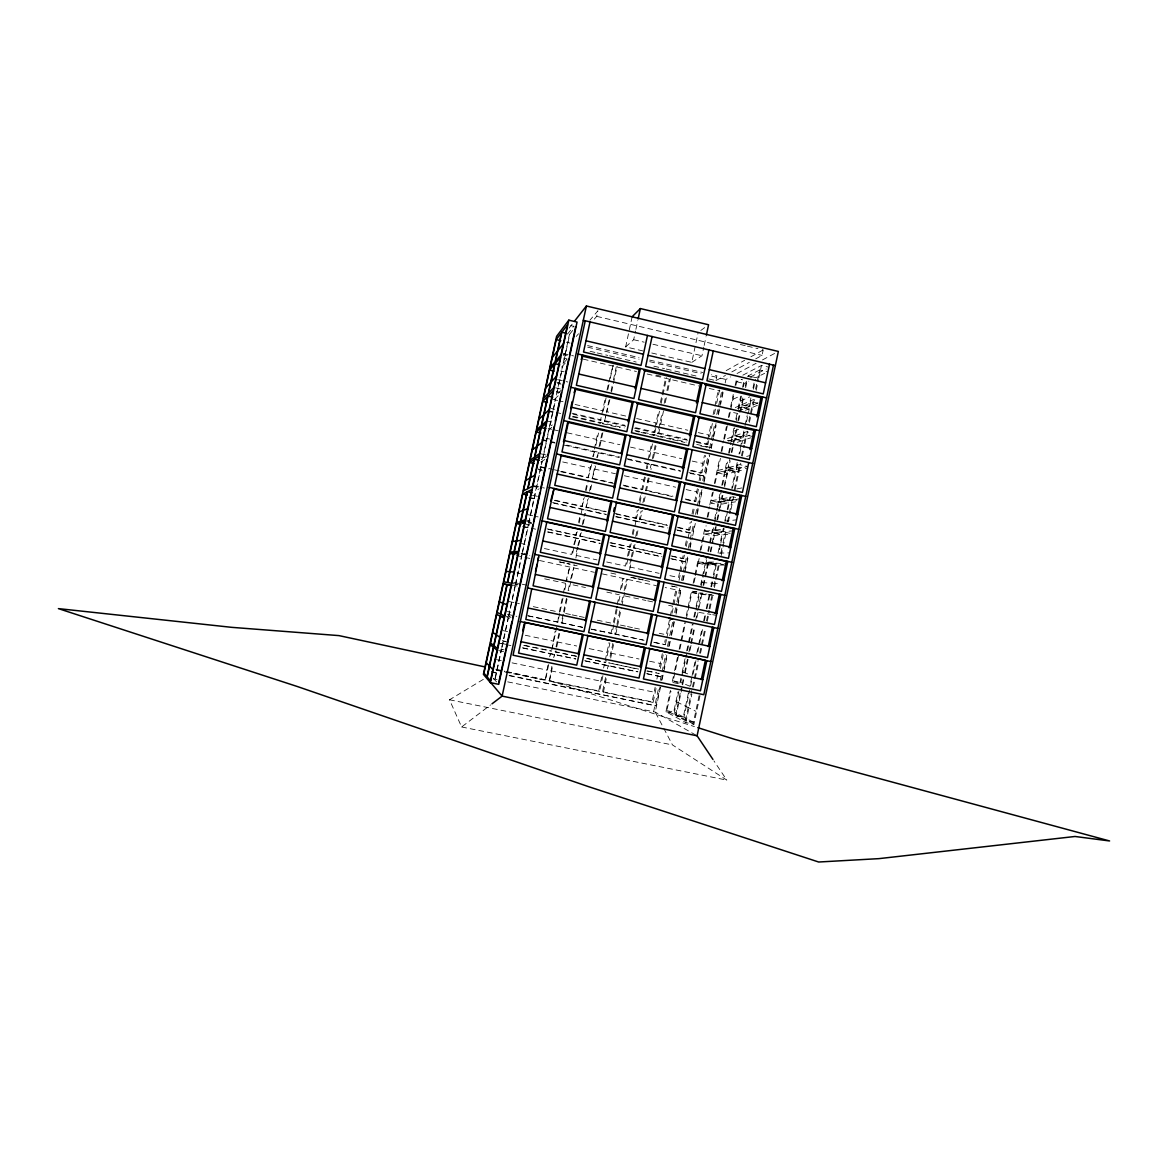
<?xml version="1.0" encoding="UTF-8"?>
<svg xmlns="http://www.w3.org/2000/svg" width="1168" height="1168" viewBox="0 0 1168 1168"><rect width="100%" height="100%" fill="white"/><g stroke="black" fill="none" stroke-linecap="round" stroke-linejoin="round"><path stroke-width="0.75" stroke-dasharray="5 3.75" d="M708.815 378.972L715.896 380.622L716.918 375.804L711.604 374.563M656.051 688.492L653.087 702.435L652.051 701.88L655.146 687.266M656.883 679.104L657.584 675.834L658.65 676.287M659.526 666.68L662.3 653.657M666.446 639.568L665.337 644.794L664.256 644.459L665.278 639.611M669.425 620.106L666.315 634.764L659.263 633.275M670.344 615.799L672.403 606.119L665.351 604.615M672.753 604.498L675.863 589.855L677.002 589.971L671.454 616.018M679.528 572.641L678.491 577.518L667.935 575.225M679.864 571.021L681.937 561.268L683.105 561.268L680.886 571.678M671.965 556.304L682.506 558.596L683.192 555.384M685.251 545.704L686.288 540.828M678.039 527.732L688.58 530.053L690.288 522.023M692.011 513.935L693.734 505.832M685.864 499.583L694.639 501.539L697.369 488.677M699.092 480.588L700.128 475.726L701.355 475.391L700.245 480.574M690.186 470.704L700.698 473.069L704.45 455.374M696.23 442.249L706.742 444.628L707.414 441.431M707.764 439.825L711.181 423.736M713.122 414.64L718.247 390.521L719.532 389.864L715.882 407.063M660.329 668.373L663.293 654.445M666.826 637.83L670.52 620.442M679.046 580.35L680.521 573.415M682.506 558.596L683.674 558.596L684.404 555.121M686.244 546.463L689.193 532.608L688.01 532.71M688.58 530.053L689.762 529.936L691.602 521.278M693.077 514.358L694.537 507.438M694.639 501.539L695.851 501.306L698.42 489.217M700.698 473.069L701.924 472.733L705.589 455.476M706.742 444.628L707.983 444.176L712.378 423.502M714.422 413.954L715.517 408.785M653.584 711.735L658.752 687.441M660.27 680.302L665.731 654.62M667.468 646.415L669.366 637.494M669.746 635.713L672.783 621.434M674.666 612.514L676.564 603.608M676.944 601.812L679.98 587.548M681.499 580.408L686.915 554.888M688.317 548.303L693.748 522.782M695.529 514.402L700.931 488.954M702.727 480.515L708.115 455.184M709.545 448.41L714.904 423.225M716.758 414.509L721.678 391.324L723.313 391.703L720.656 404.157M509.569 675.79L656.007 705.852L659.978 687.193M661.424 680.404L663.585 670.242M663.935 668.549L666.826 654.985M668.622 646.517L669.702 641.436M671.133 634.677L674.009 621.142M675.805 612.689L677.601 604.236M677.966 602.542L680.477 590.716L665.161 587.548M682.623 580.598L684.784 570.466M685.134 568.772L687.645 556.975M689.792 546.858L690.872 541.806M677.338 530.374L692.668 533.367L694.814 523.279M696.96 513.175L698.741 504.751M699.106 503.072L701.953 489.626M703.749 481.216L709.37 454.775M700.815 446.074L710.889 447.636L712.772 438.73M713.152 436.949L716.568 420.903M718.072 413.793L722.992 390.652M660.533 687.149L655.233 712.071L672.476 744.921L726.817 780.107L713.94 760.908M662.037 680.039L667.337 655.117M669.235 646.225L671.118 637.319M671.498 635.538L674.52 621.303M676.038 614.178L681.324 589.256M683.222 580.365L688.521 555.442M690.025 548.332L692.303 537.645M692.682 535.864L695.325 523.41M697.208 514.504L702.129 491.378M704.027 482.472L709.691 455.768M711.21 448.658L713.473 437.971M713.852 436.19L716.13 425.517M718.393 414.83L720.291 405.938M725.167 382.943L725.912 379.454L730.686 376.899M699.968 695.69L693.923 724.248L685.85 722.598L665.891 711.735L670.432 690.346M672.315 681.44L674.213 672.52M674.593 670.739L677.615 656.474M679.134 649.35L684.813 622.617M686.317 615.478L691.617 590.526M693.135 583.401L698.42 558.435M699.939 551.311L705.238 526.359M707.122 517.439L709.399 506.751M709.779 504.97L712.422 492.487M714.32 483.581L719.619 458.615M721.123 451.49L723.401 440.789M723.78 439.007L726.423 426.539M728.321 417.618L730.204 408.712M730.584 406.931L733.241 394.448M735.125 385.542L736.643 378.403M688.405 692.901L683.309 716.918L675.513 715.327L666.87 710.67L670.972 691.295M683.119 679.455L682.039 684.579L673.191 680.856L679.163 652.722M679.951 648.985L685.543 622.646M686.361 618.821L691.938 592.512L716.656 596.001M694.084 582.452L695.194 577.196M695.559 575.444L698.172 563.18L707.75 563.268L715.502 564.962L712.684 578.248M715.765 563.721L705.939 563.618L698.42 561.983L699.165 558.494M701.019 549.748L704.362 533.995L714.13 533.192L721.868 534.9L719.415 546.507M723.284 528.228L722.539 531.761L712.524 532.608L705.005 530.958L706.114 525.717M707.969 516.986L709.078 511.745M729.883 497.101L729.139 500.619L718.919 502.401L711.429 500.722L713.268 492.005M715.123 483.289L717.342 472.821L727.503 470.135L735.227 471.872L731.723 488.399M737.212 462.499L735.723 469.521L725.328 472.237L717.824 470.543L720.422 458.352M721.897 451.374L723.372 444.409M727.343 425.721L724.394 439.635L734.76 435.927L742.468 437.693L743.943 430.671M729.182 417.02L730.292 411.808L737.767 413.53L736.278 420.568M730.774 409.53L734.059 394.054M735.928 385.265L736.672 381.746L741.271 379.396M693.923 724.248L673.44 713.283L677.966 691.909M679.864 683.003L681.747 674.097M682.127 672.315L685.149 658.066M686.667 650.926L692.332 624.208M693.836 617.084L695.734 608.178M696.113 606.396L699.136 592.147M700.639 585.022L706.304 558.289M707.823 551.165L713.108 526.228M714.612 519.103L716.889 508.416M717.269 506.635L719.911 494.166M721.795 485.26L727.08 460.309M728.598 453.184L730.861 442.497M731.241 440.716L733.884 428.247M735.782 419.341L737.665 410.435M738.045 408.654L740.687 396.186M742.571 387.28L744.089 380.14L741.111 379.454M683.309 716.918L674.432 712.217L678.885 691.179M691.704 677.323L689.821 686.2L680.754 682.419L686.711 654.299M687.499 650.62L693.091 624.252M694.624 617.025L695.705 611.871L705.224 613.463L702.975 624.092M696.084 610.105L699.471 594.132L709.107 595.184L705.574 611.798M701.209 585.971L703.428 575.444M703.808 573.678L705.691 564.816L715.502 564.962M705.939 563.618L706.669 560.202M708.494 551.573L711.867 535.659L721.868 534.9M712.524 532.608L714.334 524.052M714.699 522.344L716.948 511.745M717.313 509.978L718.437 504.678L728.628 502.97L726.525 512.898M718.919 502.401L721.094 492.151M722.598 485.1L724.846 474.515L735.227 471.872M725.328 472.237L727.489 462.002M729.358 453.184L730.861 446.147M727.387 440.321L731.869 441.343L734.789 427.605M738.614 409.559L741.534 395.791M743.403 387.002L744.147 383.484L748.834 381.162M675.513 715.327L681.309 687.981M684.565 672.637L687.456 658.986M688.974 651.846L690.419 645.028M690.784 643.32L694.391 626.282M695.573 620.734L697.369 612.222M697.734 610.528L701.34 593.505M703.078 585.358L704.508 578.569M704.873 576.861L707.75 563.268M710.173 551.851L711.619 545.076M711.969 543.368L714.13 533.192M705.005 530.958L714.801 530.053L715.517 526.666M716.948 519.877L718.393 513.102M718.743 511.409L720.904 501.247L728.628 502.97M711.429 500.722L721.401 498.897L722.116 495.509M724.277 485.362L727.503 470.135M717.824 470.543L728 467.784L729.796 459.331M731.226 452.571L732.307 447.505M732.657 445.811L734.088 439.051L741.797 440.818L739.008 454.031M734.76 435.927L736.19 429.182M737.972 420.743L739.402 413.998M739.767 412.304L740.833 407.238L748.527 409.019L747.491 413.968M735.3 407.544L741.33 404.902L743.563 394.375M745.315 386.141L746.352 381.206M699.063 695.705L693.442 722.277L685.382 720.627L676.141 715.663L681.951 688.259M682.667 684.842L683.762 679.718M685.207 672.885L688.113 659.205M689.996 650.328L691.076 645.203M691.441 643.495L695.062 626.428M696.96 617.449L698.771 608.922M699.136 607.229L702.026 593.578L707.049 594.118M703.749 585.416L705.195 578.613M705.56 576.904L708.45 563.283L723.488 564.421M710.874 551.836L713.035 541.631M713.4 539.937L714.831 533.134L725.27 532.272L733.27 534.039M733.957 530.783L723.255 531.703L715.502 529.98L716.218 526.593M717.663 519.804L719.824 509.613M720.189 507.905L721.62 501.116L732.278 499.232L740.249 501.014M740.775 498.59L729.869 500.488L722.131 498.765L722.846 495.363M724.642 486.895L728.233 469.93L739.081 467.054L747.053 468.864M728.73 467.58L739.592 464.63L747.578 466.441L736.468 469.332L728.73 467.58L730.175 460.805M731.971 452.337L733.767 443.869M734.117 442.176L734.833 438.788L745.885 434.934L753.856 436.759M749.695 435.197L743.228 437.431L735.504 435.664L736.935 428.89M738.731 420.436L740.162 413.676M740.527 411.983L741.592 406.917L752.849 402.04L760.806 403.88M758.032 402.858L749.812 406.362L742.089 404.566L743.52 397.806M745.666 387.688L747.111 380.929M692.084 675.542L694.902 662.212M696.77 653.408L698.274 646.313M698.639 644.546L702.172 627.888M710.889 586.759L712.334 579.897M719.065 548.157L718.013 553.136L714.714 553.209M724.773 521.176L726.175 514.562M745.038 425.517L747.14 415.618M738.249 411.267L749.024 406.683L750.893 397.923M752.995 387.937L754.046 383.002M693.442 722.277L683.952 717.254L689.762 689.835M691.602 681.134L690.478 686.463L687.353 685.82M693.091 674.126L696.624 657.409M697.807 651.832L698.946 646.503M699.676 643.057L702.844 628.034M704.406 620.675L705.91 613.58L710.991 614.426M706.976 608.586L709.794 595.257M711.575 586.818L713.035 579.941M713.385 578.277L716.203 564.976L726.686 565.122M720.481 544.814L718.714 553.121L729.285 552.887M720.831 543.149L722.598 534.842L729.708 534.302M723.255 531.703L723.999 528.17M727.606 511.146L725.503 521.103L736.278 519.848M727.956 509.482L729.372 502.853L735.592 501.802M729.869 500.488L730.613 496.969M732.467 488.253L735.971 471.682L743.885 469.667M736.468 469.332L737.957 462.28M739.753 453.797L741.505 445.519M741.855 443.869L742.556 440.555L750.63 437.839M743.228 437.431L745.461 426.875M746.513 421.911L747.914 415.312M748.265 413.662L749.316 408.698L759.171 404.581M749.812 406.362L751.301 399.325M753.433 389.221L755.535 379.323M755.681 358.883L762.047 355.393L763.215 349.904L759.696 349.071M685.382 720.627L691.748 690.58M692.493 687.076L698.099 660.592M699.661 653.204L704.888 628.53M706.479 621.04L708.713 610.484M709.078 608.718L711.692 596.41M713.852 586.219L714.962 580.949M715.342 579.197L718.685 563.37M720.817 553.325L722.671 544.551M723.05 542.799L725.27 532.272M727.445 522.008L732.278 499.232M734.263 489.801L739.081 467.054M741.446 455.9L743.666 445.417M744.045 443.665L745.885 434.934M748.79 421.225L752.849 402.04M755.579 389.163L759.638 370.008L767.58 371.877M685.85 722.598L691.865 694.172M693.369 687.061L698.639 662.183M700.523 653.306L705.793 628.428M707.297 621.318L709.545 610.66M709.925 608.878L712.568 596.454M714.436 587.562L719.707 562.699M721.211 555.588L726.481 530.71M728.365 521.833L730.613 511.161M730.993 509.394L733.635 496.955M735.139 489.845L740.775 463.2M742.279 456.089L744.542 445.431M744.921 443.65L747.549 431.211M749.433 422.334L754.324 399.237M756.207 390.346L758.455 379.688M758.835 377.921L761.463 365.482L767.843 366.971M602.922 675.673L599.549 691.441L598.717 690.916L601.856 676.243M603.608 668.038L604.309 664.767L605.17 665.176L604.411 668.68M605.228 660.446L609.068 642.502M613.799 624.822L611.93 633.552L611.039 633.26L612.09 628.399M616.266 608.805L613.127 623.522L595.33 619.77M617.2 604.484L618.923 596.381M620.325 589.869L622.763 578.423L623.697 578.496L621.084 590.701M626.121 562.772L625.42 566.042L605.9 561.823M627.508 556.245L628.91 549.719L629.859 549.69L626.136 567.093M609.973 542.799L629.479 547.047L630.18 543.821M632.253 534.097L633.29 529.206M616.12 514.081L635.611 518.388L637.334 510.314M639.422 500.561L640.473 495.685M624.033 485.815L641.728 489.757L644.502 476.836M646.24 468.718L647.276 463.842L648.298 463.462L647.189 468.66M648.196 459.564L651.642 443.402M634.531 428.189L653.949 432.613L654.635 429.401M654.985 427.795L658.445 411.632M660.402 402.493L661.774 396.069M662.11 394.463L665.57 378.286M586.745 658.518L605.739 662.475L609.857 643.247M614.164 623.07L617.536 607.36M618.85 601.17L620.719 592.453M629.479 547.047L630.443 546.989L631.187 543.514M633.041 534.813L636.02 520.899L635.042 521.059M635.611 518.388L636.589 518.212L638.443 509.525M639.933 502.59L642.166 492.166M641.728 489.757L642.736 489.48L645.335 477.332M649.612 457.316L652.576 443.446M653.949 432.613L655 432.116L660.183 407.895M661.132 403.486L666.665 377.571M653.087 702.435L603.389 692.23L602.527 691.704L605.666 677.031M607.418 668.841L608.119 665.556L608.995 665.979L608.251 669.468M610.09 656.372L612.879 643.291M644.094 640.312L614.85 634.063L616.587 625.946M616.938 624.325L620.077 609.608M621.697 602.06L623.084 595.578L645.977 600.469M624.121 590.672L626.574 579.24L627.508 579.328L622.296 603.725M630.968 558.713L629.216 566.86L659.132 573.327M631.304 557.078L632.706 550.551L633.669 550.508L632.18 557.472M661.409 553.997L633.275 547.865L633.961 544.638M635.699 536.55L637.086 530.038M667.497 525.41L639.407 519.22L641.13 511.146M642.867 503.028L644.254 496.531M671.834 496.458L645.524 490.604L648.284 477.683M650.372 467.93L651.058 464.689L652.094 464.309L650.985 469.521M652.313 458.805L655.423 444.249M687.485 440.248L657.73 433.474L662.212 412.494M664.169 403.369L665.891 395.339M666.928 390.492L669.337 379.162M603.389 692.23L606.367 678.228M610.689 658.022L613.682 644.035M615.755 634.355L621.347 608.163M629.581 569.663L631.815 559.224M633.275 547.865L634.253 547.821L634.998 544.346M636.852 535.645L637.962 530.433M639.407 519.22L640.4 519.059L642.254 510.372M644.108 501.685L645.962 493.013M645.524 490.604L646.532 490.326L649.131 478.179M653.408 458.163L656.007 446.045M657.73 433.474L658.796 432.978L660.27 426.057M660.65 424.334L663.979 408.756M665.278 402.624L666.388 397.441M667.862 390.535L670.447 378.447M651.759 352.999L691.777 362.372L698.187 332.384M691.777 362.372L701.968 355.758L703.808 347.144M704.173 345.421L706.012 336.807M495.042 678.36L501.408 648.897M501.773 647.189L508.138 617.77L504.459 616.018M508.591 615.711L514.942 586.336M515.409 584.175L521.746 554.844M522.038 553.471L528.374 524.184M528.651 522.928L534.973 493.684M535.659 490.502L541.981 461.287L539.631 462.791M548.799 429.736L542.492 458.907L540.142 460.44M549.31 427.357L555.618 398.244L553.063 400.697M556.304 395.061L562.596 365.993L560.465 368.343M563.107 363.613L569.385 334.574M495.276 678.608L501.656 649.101L504.138 651.014M502.036 647.379L508.401 617.901L512.329 619.77M515.219 586.394L508.854 615.828L512.796 617.638M522.038 554.829L515.687 584.219L518.461 584.745M535.294 493.538L528.958 522.855L532.009 522.038M594.322 319.112L596.702 316.353L597.899 310.776L589.913 320.236M548.726 664.475L545.325 680.287L547.88 665.074M549.646 656.839L550.347 653.554L550.245 657.438M556.873 626.632L551.588 651.204L555.165 631.202M559.72 613.39L557.837 622.164L558.567 615.405M559.268 612.149L562.085 599.009M563.37 593.023L565.473 583.255L541.237 578.087M565.823 581.62L569.721 566.889L567.458 577.386M572.378 551.135L571.678 554.42L542.288 548.069M573.795 544.595L575.955 537.952L572.189 555.442M548.142 529.323L575.78 535.338L576.481 532.097M578.583 522.344L579.635 517.439M554.362 500.473L581.971 506.562L583.723 498.459M585.475 490.312L586.876 483.771M560.582 471.682L588.161 477.814L590.95 464.849M592.702 456.688L594.57 451.359L593.446 456.586M594.337 449.111L597.826 432.905M572.992 414.173L600.498 420.436L605.039 399.368M607.01 390.2L608.397 383.746M608.747 382.14L613.127 365.117L610.134 379.001M560.1 611.638L563.487 595.855M564.83 589.65L567.093 579.138M575.78 535.338L577.284 531.747M579.153 523.016L582.16 509.044L581.401 509.248M581.971 506.562L584.628 497.626M586.117 490.648L588.38 480.194M588.161 477.814L591.957 463.565M595.899 445.198L598.527 433.021M603.214 411.209L606.572 395.572M607.9 389.411L609.769 380.739M599.549 691.441L549.398 681.134L551.924 665.921M553.705 657.686L554.406 654.401L554.318 658.285M556.041 646.795L559.209 632.049M582.598 627.377L561.209 622.763L562.961 614.631M566.48 598.22L563.312 612.996L570.422 614.499M568.115 590.628L569.517 584.131M570.583 579.211L573.78 567.765L568.889 590.512M577.474 547.106L575.722 555.296L597.023 559.895M577.824 545.471L580 538.828L578.496 545.821M599.33 540.477L579.824 536.229L580.861 531.352M582.263 524.855L584.73 513.409M605.491 511.745L586 507.452L587.752 499.349M589.504 491.202L591.256 483.041M613.419 483.45L592.191 478.719L594.979 465.755M596.731 457.593L598.615 452.279L597.49 457.491M599.053 446.789L602.192 432.175M625.712 426.189L604.513 421.356L605.9 414.903M609.054 400.288L606.601 411.676L626.019 416.115M611.025 391.119L612.747 383.06M613.448 379.819L616.251 366.81M549.398 681.134L552.8 665.307M576.379 656.358L555.661 652.051L559.808 632.749M561.896 623.011L563.779 614.251M564.159 612.499L567.546 596.731M575.868 558.056L578.116 547.573M579.824 536.229L581.328 532.637M583.212 523.906L585.46 513.438M586 507.452L588.672 498.532M590.541 489.801L592.41 481.085M592.191 478.719L595.622 466.207M599.943 446.103L602.936 432.189M604.513 421.356L610.601 396.492M611.55 392.068L617.157 366.051M643.057 350.969L625.654 346.881L632.136 316.747M625.654 346.881L633.669 339.713L635.538 331.055M635.903 329.318L637.757 320.66M569.079 328.106L572.32 323.959M567.473 334.106L573.853 326.091M572.714 330.442L569.78 334.077L563.487 363.19L566.889 359.364M576.218 336.457L578.51 333.756M563.253 355.452L565.414 352.94M565.239 363.058L562.976 365.569L556.669 394.711L561.049 390.433M558.158 395.791L555.983 397.879L549.675 427.065L552.289 424.918M551.763 427.342L549.15 429.459L542.828 458.688L546.609 456.221M483.318 679.367L449.505 699.793L461.608 726.978L490.545 704.932M700.785 330.471L704.684 327.624M600.498 420.436L601.345 419.896L571.999 413.209M599.929 423.123L600.761 422.582M544.828 459.477L542.317 461.068L535.981 490.341L539.193 488.837M726.175 370.621L744.702 360.255M750.863 356.809L763.215 349.904M715.896 380.622L725.445 375.41M731.81 371.92L749.316 362.357M737.037 373.512L756.105 363.321M762.47 359.934L775.187 353.145M742.848 375.176L761.463 365.482M759.638 370.008L748.177 375.862L755.886 377.673L764.66 373.322M750.425 376.943L766.266 368.957M653.379 435.284L654.43 434.788M732.949 399.325L740.527 395.791M657.161 436.146L658.226 435.649M740.41 401.062L749.71 396.872M742.089 404.566L753.36 399.617L758.134 400.726M737.826 408.552L740.833 407.238M745.461 410.318L748.527 409.019M734.044 431.123L738.599 429.43M735.504 435.664L746.571 431.693L752.937 433.153M706.173 447.286L707.428 446.848M728.175 441.124L734.088 439.051M731.869 441.343L742.468 437.693M737.271 442.351L741.797 440.818M746.688 456.454L749.885 455.535M531.732 523.322L528.681 524.111L522.344 553.457L526.71 553.238M585.431 510.139L586.219 509.934M736.818 488.939L743.082 487.669M722.131 498.765L732.789 496.809L739.169 498.225M720.904 501.247L710.932 503.014L718.437 504.678M638.838 521.892L639.816 521.746M715.502 529.98L724.218 529.177M698.42 561.983L726.963 563.852M708.713 562.042L713.838 562.071M574.364 565.049L573.619 565.035L577.182 565.794M701.939 582.54L711.633 583.226M712.334 583.27L720.963 583.883M693.792 591.358L696.931 591.68M679.323 590.599L680.477 590.716M699.749 592.833L702.961 593.169M708.713 594.293L712.071 594.643M712.684 614.718L716.086 615.288M461.608 726.978L726.817 780.107M449.505 699.793L672.476 744.921M666.87 710.67L674.432 712.217M665.891 711.735L673.44 713.283M676.141 715.663L683.952 717.254M493.451 678.944L497.057 679.688M507.686 681.864L655.233 712.071L695.544 734.92M496.429 659.628L501.641 660.694M512.066 662.855L546.814 670.023M550.873 670.855L600.805 681.163M604.615 681.951L654.109 692.171M496.05 669.819L504.737 671.6M506.474 671.965L544.697 679.82M548.756 680.652L598.717 690.916M602.527 691.704L652.051 701.88M496.473 670.257L545.325 680.287M491.305 671.688L498.415 673.148M509.087 675.338L656.007 705.852M491.713 672.126L497.072 673.221M502.328 640.736L505.802 641.466M524.899 645.437L550.931 650.853M576.379 656.139L554.99 651.686L555.661 652.051M587.066 658.358L605.739 662.475M638.721 669.103L608.689 662.869L637.947 669.162M647.554 670.943L656.387 672.783M502.795 641.057L508.022 642.152M523.702 645.408L551.588 651.204M646.809 671.016L659.219 673.6L658.153 673.148M501.145 643.334L508.255 644.809M522.476 647.758L575.78 658.84M584.657 660.679L637.962 671.761M646.853 673.6L662.139 677.017L646.094 673.673M498.035 642.926L510.912 645.597M523.016 648.109L575.795 659.073M585.445 661.073L637.363 671.863M673.191 680.856L680.754 682.419M672.841 682.492L680.404 684.068M500.765 649.174L504.094 649.861M498.721 650.605L503.715 651.642M507.438 614.28L516.825 616.368M506.153 616.237L511.131 617.288M502.722 630.559L507.934 631.64M525.279 635.261L553.033 641.057M557.092 641.904L576.685 646.006M589.154 648.605L606.966 652.328M610.776 653.116L639.027 659.015M649.627 661.234L660.212 663.453M509 601.52L519.395 603.725M533.265 606.645L557.53 611.784M572.203 614.879L577.547 616.003M579.328 616.383L584.657 617.507M620.456 625.07L625.756 626.194M627.508 626.574L632.808 627.683M634.574 628.063L639.86 629.172M527.688 615.711L557.165 621.916M561.209 622.763L582.569 627.26M591.461 629.143L611.039 633.26M614.85 634.063L643.086 640.006M653.671 642.225L664.256 644.459M507.365 611.536L510.839 612.266M528.243 615.93L557.837 622.164M591.227 629.187L611.93 633.552M654.722 642.546L665.337 644.794M517.001 572.904L520.461 573.649M573.079 584.891L585.518 587.548M606.834 592.103L619.274 594.76M647.744 600.848L653.029 601.973M513.657 582.409L527.571 585.372M513.219 583.591L518.198 584.642M513.073 585.139L517.249 586.029M521.439 553.588L526.899 554.829M559.881 561.939L565.093 563.064M566.83 563.429L570.305 564.173M631.625 577.386L636.925 578.525M638.692 578.905L643.991 580.058M672.272 586.146L677.571 587.285L671.147 586.044M521.147 553.734L529.805 555.588M559.209 561.925L569.59 564.159M610.908 573.065L616.237 574.218M630.662 577.328L635.947 578.452M637.699 578.832L642.984 579.97M644.751 580.35L650.021 581.489M692.215 591.212L696.741 592.176M691.938 592.512L699.471 594.132M516.431 555.545L530.593 558.596M539.455 560.494L594.337 572.305M602.265 573.882L656.314 585.65M495.962 669.264L504.883 671.177M506.664 671.556L551.062 681.075L694.42 726.584M521.541 543.573L525.001 544.317M527.79 514.665L538.156 516.928M525.279 519.833L531.893 521.278M526.651 521.497L531.615 522.578M708.45 563.283L716.203 564.976M526.228 524.286L529.703 525.045M547.047 528.827L576.525 535.251M580.584 536.127L600.162 540.404M610.849 542.726L630.443 546.989M634.253 547.821L660.723 553.588M671.308 555.895L683.674 558.596M698.172 563.18L705.691 564.816M523.235 526.476L535.659 529.177M548.084 531.878L599.593 543.091M610.236 545.412L661.92 556.654M670.739 558.581L686.58 562.027L671.25 558.946M522.695 526.607L529.761 528.155M547.456 531.995L600.513 543.543M611.127 545.85L660.65 556.625M714.831 533.134L722.598 534.842M532.506 495.276L539.441 496.809M555.034 500.24L582.744 506.357M586.789 507.248L606.353 511.555M615.244 513.511L636.589 518.212M640.4 519.059L666.84 524.885M677.425 527.206L689.762 529.936M704.362 533.995L711.867 535.659M529.513 497.466L536.608 499.013M552.566 502.532L605.783 514.241M616.412 516.592L668.038 527.951M676.71 529.863L692.668 533.367M528.943 497.714L536.01 499.262M553.676 503.145L606.674 514.811M615.507 516.767L666.738 528.038M534.039 485.786L544.39 488.063M532.55 486.253L539.149 487.713M714.801 530.053L722.539 531.761M541.266 453.929L546.215 455.038M540.273 456.936L543.719 457.71M562.684 461.944L590.249 468.105M594.278 469.01L615.492 473.755M624.34 475.741L643.802 480.092M647.583 480.939L675.644 487.202M686.171 489.567L696.683 491.918M721.401 498.897L729.139 500.619M721.62 501.116L729.372 502.853M540.507 466.704L552.61 469.39M554.347 469.784L559.53 470.938M561.268 471.317L588.949 477.493M592.994 478.398L612.543 482.749M623.201 485.129L642.736 489.48M646.532 490.326L672.958 496.21M685.28 498.955L695.851 501.306M539.893 467.069L548.507 468.981M538.185 469.01L541.645 469.784M538.725 469.624L542.244 470.412M717.342 472.821L724.846 474.515M691.368 470.354L701.924 472.733M546.128 438.248L549.573 439.037M542.04 439.548L554.815 442.409M566.816 445.11L619.901 457.068M626.968 458.659L680.243 470.646M688.901 472.587L704.815 476.179L689.485 473.332M541.426 440.015L548.478 441.606M550.245 442L555.53 443.198M564.348 445.169L618.982 457.462M627.785 459.447L680.667 471.346M548.288 410.64L560.669 413.457M573.035 416.275L624.296 427.926M634.896 430.35L686.331 442.044M696.741 444.424L710.889 447.636M547.661 411.224L554.698 412.83M572.305 416.83L600.469 423.239M602.235 423.648L619.843 427.649M635.684 431.255L639.203 432.058M640.969 432.452L670.885 439.27M672.651 439.664L684.974 442.468M546.682 420.903L553.267 422.393M728 467.784L735.723 469.521M548.23 428.525L551.676 429.298M553.398 429.693L558.552 430.861M567.166 432.802L596.425 439.416M600.44 440.321L619.872 444.716M630.472 447.11L649.919 451.505M653.7 452.366L681.718 458.703M692.23 461.083L702.742 463.448M728.233 469.93L735.971 471.682M556.494 391.514L559.779 392.258M734.833 438.788L742.556 440.555M552.727 399.368L563.049 401.719M575.079 404.478L602.586 410.756M636.604 418.538L656.022 422.977M659.789 423.838L687.791 430.233M698.289 432.627L708.786 435.036M551.281 408.493L554.727 409.267M605.374 420.816L624.88 425.254M635.509 427.678L655 432.116M658.796 432.978L686.901 439.372M695.69 441.373L707.983 444.176M560.669 371.03L564.1 371.833M557.516 379.629L567.867 382.009M556.932 382.33L560.392 383.119M557.457 383.308L561.005 384.126M555.559 387.849L560.494 388.988M563.166 353.51L573.503 355.904M656.051 375.103L661.365 376.33M563.662 354.59L567.21 355.422M583.197 359.131L636.458 371.512M647.116 373.994L698.595 385.951M709.253 388.433L719.911 390.915M563.721 358.138L566.991 358.897M741.33 404.902L749.024 406.683M741.592 406.917L749.316 408.698M747.403 376.257L752.017 377.337M587.606 345.597L638.969 357.598M649.598 360.08L702.756 372.49M736.672 381.746L744.147 383.484M566.422 342.209L569.969 343.042M587.679 347.173L639.071 359.175M649.715 361.657L701.107 373.658M711.735 376.14L725.912 379.454M590.088 351.291L595.403 352.532M597.184 352.94L607.813 355.422M609.579 355.831L614.894 357.072M616.675 357.496L636.166 362.036M653.876 366.168L664.519 368.65M666.286 369.059L689.324 374.432M691.091 374.84L698.172 376.49M596.702 316.353L762.047 355.393M633.669 339.713L644.181 342.18M652.941 344.239L701.968 355.758M570.743 325.638L574.028 326.412M740.351 344.487L745.622 345.743M747.389 346.151L757.93 348.648M682.944 672.082L689.032 674.389M676.622 701.866L685.572 706.246M686.215 706.567L695.778 711.254M493.349 678.331L496.59 681.937"/><path stroke-width="1.5" d="M701.267 679.615L705.37 660.241L648.678 648.342L649.861 648.736L643.422 678.958L700.45 690.784L706.815 660.694M708.261 646.605L712.349 627.245L713.823 627.552L707.472 657.599L650.532 645.627L656.956 615.463L655.73 615.2M715.239 613.638L719.327 594.308L720.831 594.468L714.48 624.457L657.613 612.353L664.023 582.219M722.204 580.715L726.277 561.414L727.81 561.428L721.474 591.373L664.694 579.124L671.089 549.033L669.804 549.077L726.277 561.414M729.153 547.836L733.227 528.578L734.803 528.432L728.467 558.333L671.746 545.938L678.141 515.891L676.827 516.095L733.227 528.578M736.103 515.015L740.176 495.787L741.768 495.495L735.446 525.352L678.812 512.796L685.193 482.807L683.849 483.158L740.176 495.787M749.958 449.519L754.017 430.335L755.681 429.751L749.374 459.52L692.887 446.687L699.252 416.786M756.879 416.83L760.937 397.689L762.616 396.959L756.324 426.685L699.909 413.706L706.26 383.834L704.83 384.637L760.937 397.689M748.732 462.601L742.425 492.414L685.85 479.712L692.23 449.768M769.537 364.212L763.259 393.893L706.917 380.768L713.268 350.955M773.493 365.131L703.808 694.712L513.029 655.219L585.256 320.791M712.947 759.434L697.092 735.796L778.355 351.437L586.394 305.987L574.495 321.2M578.175 653.992L582.365 634.428L524.505 622.281M585.314 620.661L589.504 601.126L590.439 601.301L583.927 631.64L525.819 619.42L531.732 588.833M592.453 587.373L596.644 567.867L597.607 567.896L591.11 598.177L533.075 585.825L538.944 555.428M599.593 554.128L603.768 534.652L604.761 534.535L598.264 564.786L540.317 552.274L546.872 521.892L546.142 522.067L603.768 534.652M606.703 520.957L610.879 501.495L611.901 501.233L605.418 531.425L547.544 518.767L554.085 488.443L550.639 501.203M613.813 487.815L617.974 468.397L619.025 467.974L612.572 498.123L554.756 485.319L561.297 455.038L560.509 455.52L617.974 468.397M621.288 452.965L625.07 435.343L626.15 434.773L619.697 464.879L561.969 451.914L568.495 421.677M628.004 421.692L632.151 402.332L633.26 401.617L626.822 431.664L569.166 418.567L575.693 388.375L574.072 392.696M635.071 388.71L639.217 369.38L640.371 368.504L633.932 398.522L576.364 385.265L582.861 355.116L581.211 359.583M647.452 335.45L641.028 365.409L583.533 352.021L590.03 321.915M613.623 511.365L614.368 507.832M602.265 568.904L595.782 599.184L653.219 611.419L659.643 581.27L658.416 581.182L654.27 600.6M609.419 535.557L602.936 565.794L660.3 578.175L666.709 548.084L608.411 535.674M616.558 502.269L610.09 532.447L667.381 544.974L673.775 514.927L615.507 502.532M652.08 336.53L645.656 366.489L702.567 379.746L708.932 349.933M706.377 335.099L708.582 324.762L640.371 308.556L632.136 316.747M640.152 666.899L644.298 647.422L587.022 635.407L587.942 635.742L581.43 666.11L639.027 678.053L645.466 647.817L644.298 647.422M647.218 633.713L651.364 614.28L652.562 614.529L646.138 644.707L588.614 632.618L595.111 602.308L594.162 602.104M661.322 567.517L665.453 548.128M668.359 534.491L672.476 515.132M675.761 499.758L679.499 482.18L680.827 481.829L674.432 511.832L617.215 499.159L623.683 469.025L622.602 469.434L679.499 482.18M682.404 468.587L686.507 449.286L687.864 448.775L681.484 478.734L624.34 465.915L630.793 435.825L629.698 436.394L686.507 449.286M689.412 435.693L693.515 416.436L694.902 415.779L688.521 445.694L631.465 432.729L637.903 402.683L636.764 403.398L693.515 416.436M696.405 402.872L700.493 383.63L701.924 382.827L695.559 412.698L638.56 399.587L644.999 369.584L643.831 370.446L700.493 383.63M490.399 682.638L568.831 320.149L577.05 322.076L498.751 684.346L490.399 682.638L483.406 674.33L556.61 336.326L568.831 320.149M498.78 682.462L505.364 651.978M505.759 650.196L511.964 621.464M512.796 617.638L519.366 587.241M519.848 584.993L526.403 554.654M526.71 553.238L532.885 524.709M533.542 521.643L539.704 493.159M540.799 488.078L546.945 459.652M547.865 455.403L553.997 427.006M555.296 420.991L561.428 392.638M562.523 387.586L568.641 359.277M569.546 355.057L575.663 326.792M586.394 305.987L502.123 696.113L491.991 703.837M522.68 630.72L524.14 623.975M535.484 571.459L537.017 564.334M537.791 560.771L538.55 557.209M563.472 441.781L567.677 422.32L625.07 435.343M570.626 408.61L572.159 401.529M525.133 622.573L518.548 653.073L576.744 665.147L583.255 634.764L582.365 634.428M638.137 318.937L640.371 308.556M503.291 583.898L497.115 612.382L500.561 614.032L506.927 584.642L503.291 583.898L512.007 585.708M513.745 553.121L509.905 553.34L503.744 581.795L507.394 582.467L513.745 553.121L518.84 554.143M516.344 523.585L510.197 552.011L514.051 551.749L520.388 522.446L516.344 523.585L521.001 524.607M522.753 493.991L516.606 522.373L520.665 521.191L527.002 491.918L522.753 493.991L527.396 495.013M529.557 462.572L523.425 490.91L527.688 488.735L534.01 459.506L529.557 462.572L534.199 463.608M536.185 431.956L530.068 460.25L534.521 457.126L540.842 427.941L536.185 431.956L540.828 432.992M542.813 401.383L536.696 429.649L541.353 425.561L547.661 396.419L542.813 401.383L547.442 402.434M549.588 370.081L543.47 398.303L548.347 393.251L554.654 364.153L549.588 370.081L554.201 371.147M556.187 339.596L550.084 367.789L555.165 361.773L561.458 332.719L556.187 339.596L560.801 340.676M500.371 616.208L493.991 645.7L497.451 648.488L504.036 618.033L500.371 616.208L503.583 616.879M520.68 522.359L514.329 551.734L518.446 551.457L525.001 521.132L520.68 522.359L525.483 523.41M527.308 491.772L520.957 521.103L525.279 519.833L531.834 489.553L527.308 491.772L532.097 492.823M534.331 459.287L527.994 488.574L532.55 486.253L539.09 456.031L534.331 459.287L539.12 460.367M541.178 427.649L534.842 456.907L539.616 453.549L546.157 423.371L541.178 427.649L545.967 428.729M548.011 396.069L541.689 425.269L546.682 420.903L553.209 390.754L548.011 396.069L552.8 397.149M555.019 363.73L548.697 392.886L553.924 387.469L560.436 357.379L555.019 363.73L559.793 364.825M561.837 332.223L555.53 361.335L560.961 354.926L567.458 324.865L561.837 332.223L566.597 333.333M552.333 357.423L557.472 351.101M557.851 350.648L563.356 343.874M545.719 387.937L550.668 382.564M551.019 382.17L556.304 376.417M538.944 419.254L543.675 414.859M544.025 414.538L549.077 409.822M532.316 449.855L536.842 446.41M537.178 446.147L542.025 442.468M525.688 480.501L530.009 478.004M530.316 477.814L534.944 475.142M518.869 511.949L522.987 510.431M523.279 510.328L527.688 508.708M512.46 541.572L516.373 540.974M516.665 540.945L520.855 540.317M506.007 571.327L509.73 571.678M510.007 571.707L513.978 572.072M616.616 607.17L617.536 607.36M697.092 735.796L502.123 696.113L490.896 682.827M669.775 618.471L670.885 618.704M521.016 641.699L579.182 653.803M583.854 654.781L641.436 666.767M645.831 667.687L702.829 679.557M520.3 621.551L710.816 661.541M528.272 608.061L586.351 620.325M591.037 621.303L648.532 633.45M652.927 634.37L709.837 646.386M527.556 587.927L717.824 628.413M669.03 618.31L672.593 619.069M509.905 553.34L514.562 554.333M535.513 574.481L593.534 586.891M598.191 587.884L655.613 600.177M660.008 601.111L716.845 613.273M485.246 666.972L338.954 635.611L231.79 627.347L58.4 608.616L297.475 686.565L588.263 786.56L818.666 862.013L878.891 858.641L1075.042 836.478L1109.6 840.96L734.745 739.388L697.792 727.649M542.755 540.945L600.688 553.501M605.36 554.508L662.694 566.947M667.074 567.896L723.839 580.204M534.813 554.362L724.817 595.33M542.04 520.84L731.81 562.29M521.994 522.797L525.177 523.483M549.982 507.452L607.842 520.169M612.499 521.191L669.76 533.761M674.14 534.725L730.832 547.179M549.267 487.377L738.775 529.308M553.325 488.764L610.879 501.495M556.494 453.958L745.739 496.385M557.194 474.018L614.981 486.881M619.624 487.917L676.827 500.634M681.192 501.612L737.811 514.212M564.407 440.643L622.106 453.637M626.749 454.688L683.864 467.565M563.691 420.597L752.703 463.492M571.605 407.311L629.231 420.451M633.859 421.517L690.901 434.54M695.252 435.533L751.725 448.424M578.788 374.023L636.326 387.323M640.969 388.389L697.924 401.558M702.275 402.566L758.674 415.589M570.889 387.28L759.638 430.656M574.831 389.163L632.151 402.332M697.851 417.429L754.017 430.335M578.072 354.006L766.573 397.879M581.971 356.05L639.217 369.38M585.956 340.793L643.422 354.24M648.05 355.32L704.946 368.621M709.283 369.643L765.609 382.812M583.299 320.324L775.377 365.584M499.393 601.914L502.897 603.228M503.16 603.316L506.912 604.717M492.779 632.443L496.093 634.706M496.327 634.866L499.875 637.29M486.238 662.665L489.348 665.877M489.567 666.11L492.896 669.556M497.072 650.255L490.472 680.754L487.217 676.958L493.611 647.422L497.072 650.255M511.073 585.489L504.503 615.901L500.809 614.149L507.189 584.686L511.073 585.489M518.139 552.873L511.569 583.241L507.657 582.511L514.022 553.106L518.139 552.873M490.151 644.59L483.961 673.162L486.998 676.71L493.378 647.233L490.151 644.59M496.692 614.383L490.516 642.926L493.757 645.51L500.123 616.091L496.692 614.383"/></g></svg>
